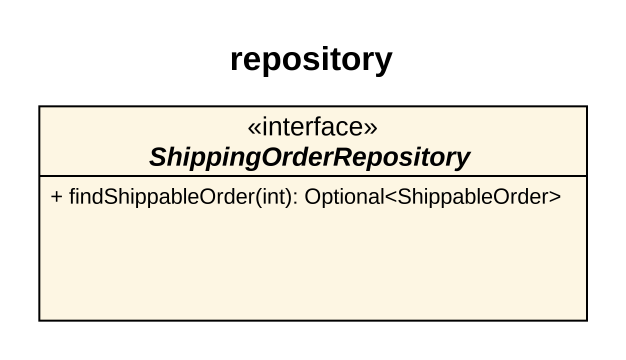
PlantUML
@startuml
title repository
hide circle
hide empty members
skinparam classAttributeIconSize 0
interface ShippingOrderRepository {
  + findShippableOrder(int): Optional<ShippableOrder>
}
@enduml
